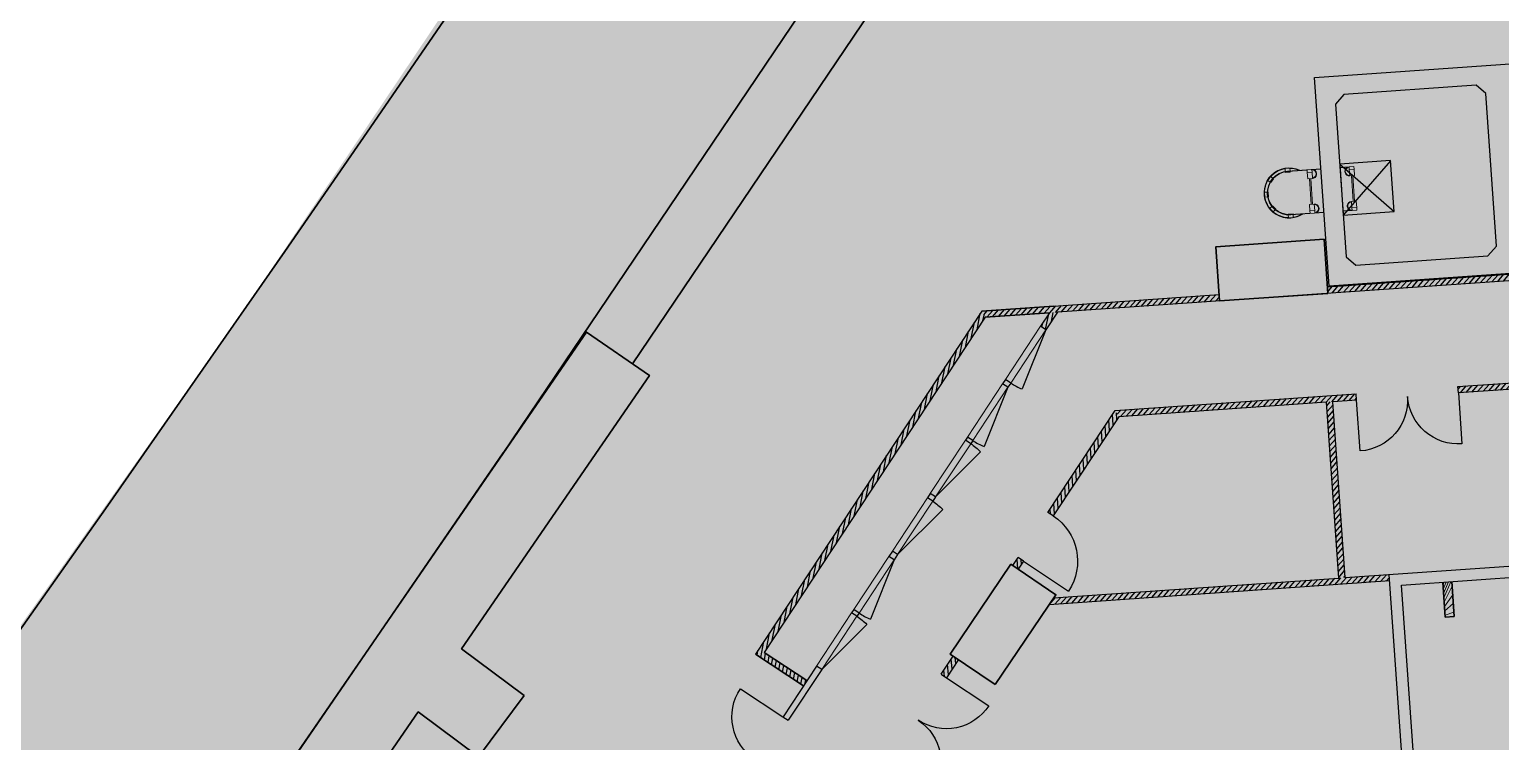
# Model space of a CAD drawing. Header units: millimetres. Extents: x 834311283 to 834708468, y 817882832 to 818197366.
# Drawn here: x 834528917 to 834551988, y 818051951 to 818063113 of the extents above; entities that cross this region are included whole.
import ezdxf

# ---------------------------------------------------------------- set-up
doc = ezdxf.new("R2010")
doc.units = ezdxf.units.MM
doc.header["$LTSCALE"] = 3
doc.linetypes.add('PHANTOM', pattern=[2.5, 1.25, -0.25, 0.25, -0.25, 0.25, -0.25])
for name, color, linetype in [('0-PL-FLWP', 124, 'PHANTOM'), ('BD-CB-SOLID-DH', 251, 'Continuous'), ('UAJ-00XREF', 7, 'Continuous')]:
    doc.layers.add(name, color=color, linetype=linetype)
for name, color, linetype, lineweight in [('3A35X-MAGP-P-ADR-B02-0$0$F-AFFFEQM', 8, 'Continuous', 9), ('Hatch (LTC&CB)', 252, 'Continuous', 35), ('UAJ-22INWA', 6, 'Continuous', 35), ('UAJ-22INWA-bw', 3, 'Continuous', 35), ('UAJ-22INWA-h', 251, 'Continuous', 9), ('UAJ-22INWA-rc', 6, 'Continuous', 35), ('UAJ-23FLOR-a', 1, 'Continuous', 13), ('UAJ-23FLOR-h', 251, 'Continuous', 9), ('UAJ-28STRU', 6, 'Continuous', 35), ('UAJ-32INFR', 7, 'Continuous', 25)]:
    doc.layers.add(name, color=color, linetype=linetype, lineweight=lineweight)
pattern_1 = [(93.99885617538662, (834571418.315002, 818089075.3701197), (-63.34540560794422, -4.428271487276877), [])]

# ---------------------------------------------------------------- blocks, each defined once
blk = doc.blocks.new('*U318')
at = {"layer": 'UAJ-22INWA-h'}
h = blk.add_hatch(dxfattribs=at)
h.set_pattern_fill('ANSI31', color=256, scale=20)
h.set_pattern_definition([(45, (-60.00000163785003, -1260.718344388729), (-44.90128060534576, 44.90128060534577), [])])
h.paths.add_polyline_path([(-1.128228177549317e-08, -405.3594179400471), (3.999897160156252e-07, 144.6410745733629), (139.9999984926411, 144.6410742991816), (139.9999985582062, -405.3594178566007)])
at = {"layer": 'UAJ-22INWA'}
for p, q in [((1.377293301558779e-07, -405.3594177016286), (2.509781041268866e-07, 144.6410736196886)), ((139.9999985671469, 144.641074327115), (139.999998543305, -405.3584586500486))]:
    blk.add_line(p, q, dxfattribs=at)
blk.add_lwpolyline([(3.857059112988281e-06, 144.6410743114066), (140.0000024265476, 144.6410742994871)], dxfattribs=at)
blk = doc.blocks.new('D-1600')
at = {"flags": 128}
blk.add_lwpolyline([(1600, 0), (1599.999999880791, 800.0000001192093, 0.4142135623730951), (800, 1.192092895507812e-07, 0.414213562373095), (-1.192092895507812e-07, 800.0000001192093), (0, 1.192092895507812e-07)], format="xyb", dxfattribs=at)
blk = doc.blocks.new('3A35X-MAGP-P-ADR-B02-0$0$Cat Ladder 2')
for p, q in [((-276.770026922226, 794.5337285995483), (-219.3122853040695, 842.7375452518463)), ((-276.770026922226, 794.5337285995483), (-248.0481839179993, 760.298011302948)), ((-244.634149312973, 756.228567481041), (-187.1764079332352, 804.4323842525482)), ((-239.4924086332321, 750.0997418165207), (-244.634149312973, 756.228567481041)), ((-182.0346674919128, 798.3035578727722), (-239.4924086332321, 750.0997418165207)), ((-190.2007271051407, 808.0372970104218), (-219.3122853040695, 842.7375452518463)), ((-187.1764079332352, 804.4323842525482), (-182.0346676111221, 798.3035578727722)), ((-37.42218518257141, 850.9232212305069), (-37.42145383358002, 858.9232212305069)), ((37.57781445980072, 850.9163625240326), (-37.42218554019928, 850.9232213497162)), ((-37.42145383358002, 858.9232212305069), (37.5785459280014, 858.9163626432419)), ((-37.4168815612793, 908.9232205152512), (-37.42095184326172, 864.4107618331909)), ((-37.4168815612793, 908.9232205152512), (37.58311820030212, 908.9163624048233)), ((37.5785459280014, 858.9163626432419), (37.57781422138214, 850.9163625240326)), ((37.57904779911041, 864.4039032459259), (37.58311820030212, 908.9163624048233)), ((182.204013466835, 798.2548090219498), (187.3473943471909, 804.3822582960129)), ((239.6488502025604, 750.035614490509), (182.2040135860443, 798.2548092603683)), ((187.3473943471909, 804.3822585344315), (244.7922310829163, 756.1630634069443)), ((219.4935240745544, 842.6788160800934), (190.3733228445053, 807.9871295690536)), ((219.4935240745544, 842.6788160800934), (276.9383609294891, 794.4596213102341)), ((244.7922310829163, 756.1630636453629), (239.6488502025604, 750.035614490509)), ((248.2086354494095, 760.233118891716), (276.9383609294891, 794.4596213102341)), ((-386.181090593338, 485.4551130533218), (-386.1742318868637, 560.455112695694)), ((-385.9868580102921, 485.4550949335098), (-343.9868583679199, 485.4512544870377)), ((-340.5051127672195, 560.4509365558624), (-385.9799991846085, 560.4550948143005)), ((-344.0312519073486, -0.00655055046081543), (-343.9834288358688, 522.9512541294098)), ((-335.9834287166595, 522.9505227804184), (-336.0113204717636, 217.950523853302)), ((-335.9868577718735, 485.450523018837), (-335.9799996614456, 560.4505227804184)), ((-325.9868582487106, 485.4496080875397), (-335.9868581295013, 485.4505227804184)), ((-335.9799996614456, 560.4505228996277), (-325.9800000190735, 560.4496079683304)), ((-325.9799997806549, 560.449608206749), (-325.9868582487106, 485.4496080875397)), ((328.0443892478943, 485.3897988796234), (328.0512480735779, 560.3897985219955)), ((336.0443893671036, 485.3890671730042), (328.0443890094757, 485.3897987604141)), ((328.0512480735779, 560.3897985219955), (336.0512479543686, 560.3890668153763)), ((336.0512475967407, 560.3890670537949), (336.0443894863129, 485.3890672922134)), ((336.0511764287949, 217.8890655040741), (336.0790685415268, 522.8890639543533)), ((386.0512473583221, 560.384494304657), (340.6076108217239, 560.3886501789093)), ((344.0790685415268, 522.8883326053619), (344.0312449932098, -0.06945586204528809)), ((344.0756392478943, 485.3883326053619), (386.0443888902664, 485.3844946622849)), ((386.0512473583221, 560.384494304657), (386.0443888902664, 485.3844946622849)), ((-336.0181790590286, 142.9505242109299), (-336.0312516689301, -0.007282137870788574)), ((-301.5869286060333, 142.9473754167557), (-336.01817882061, 142.9505242109299)), ((-336.0113203525543, 217.9505236148834), (-301.5800704956055, 217.9473748207092)), ((-301.5800704956055, 217.9473748207092), (-301.5869288444519, 142.9473754167557)), ((-301.5869286060333, 142.9473754167557), (-199.9869294166565, 142.9380843639374)), ((-199.9800708293915, 217.9380838871002), (-301.5800704956055, 217.9473748207092)), ((-199.9800708293915, 217.9380838871002), (-199.9869294166565, 142.9380843639374)), ((200.0155843496323, 170.401505112648), (-199.9844146966934, 170.4380841255188)), ((-199.9825854301453, 190.4380838871002), (200.0174126625061, 190.4015057086945)), ((200.0199275016785, 217.9015052318573), (200.0130690336227, 142.9015055894852)), ((200.0130690336227, 142.9015055894852), (301.6130686998367, 142.8922142982483)), ((301.6199266910553, 217.8922144174576), (200.0199273824692, 217.901505112648)), ((301.6130686998367, 142.892214179039), (301.6199269294739, 217.8922142982483)), ((336.0443185567856, 142.8890657424927), (301.6130686998367, 142.8922142982483)), ((301.6199266910553, 217.8922144174576), (336.0511764287949, 217.8890652656555)), ((336.0312453508377, -0.0687246322631836), (336.0443185567856, 142.8890657424927))]:
    blk.add_line(p, q)
for centre, radius, start, end in [((0.04781985282897949, 522.919793009758), 394.0312500000248, 359.9947680751103, 209.1731078465459), ((0.04781985282897949, 522.919793009758), 386.0312500000249, 135.5889648278824, 174.4005399061273), ((0.04781985282897949, 522.919793009758), 344.0312500000013, 359.9947680751103, 179.9947680751103), ((0.04781985282897949, 522.919793009758), 336.0312500000009, 359.9947680751103, 179.9947680751103), ((0.04781985282897949, 522.919793009758), 386.0312500000246, 95.58897339781406, 124.4005554622281), ((0.04781985282897949, 522.919793009758), 386.0312500000242, 55.58413502302645, 84.4005535013234), ((0.04781985282897949, 522.919793009758), 386.0312500000245, 5.588959802374797, 44.39569525222637), ((0.04781985282897949, 522.919793009758), 386.031250000025, 185.5879852133779, 206.6217162091552), ((0.04781985282897949, 522.919793009758), 394.0312500000249, 330.8164255642254, 359.9947680751103), ((0.04781985282897949, 522.919793009758), 386.0312500000248, 333.3678005558951, 354.4015280904756), ((-271.98692882061, 142.9446686506271), 71.99999999999974, 206.0815645858609, 359.9947680751103), ((-271.98692882061, 142.9446686506271), 63.99999999999989, 179.9947680751103, 359.9947680751103), ((272.0130689144135, 142.8949213027954), 71.99999999999987, 179.9947680751103, 333.9079578957498), ((272.0130689144135, 142.8949213027954), 63.99999999999988, 179.9947680751103, 359.9947680751103)]:
    blk.add_arc(centre, radius, start, end)
blk = doc.blocks.new('3A35X-MAGP-P-ADR-B02-0$0$Cat Ladder 1')
for p, q in [((-344.0312482118607, 0.03145241737365723), (-344.0511693954468, -217.9263533353806)), ((-336.0443147420883, -142.9270849227905), (-336.0312479734421, 0.03072130680084229)), ((-344.0511693954468, -217.9263533353806), (-301.6199195384979, -217.9302313327789)), ((-301.6130640506744, -142.9302318096161), (-336.0443145036697, -142.9270849227905)), ((-301.6199195384979, -217.9302313327789), (-301.613064289093, -142.9302319288254)), ((-200.0199199914932, -217.9395176172256), (-301.6199195384979, -217.9302313327789)), ((-301.6130640506744, -142.9302318096161), (-200.0130650997162, -142.9395179748535)), ((-200.0199199914932, -217.9395176172256), (-200.0130650997162, -142.9395179748535)), ((-200.0174062252045, -190.4395176172256), (199.9825918674469, -190.4760780334473)), ((199.9844205379486, -170.4760775566101), (-200.0155785083771, -170.4395176172256)), ((199.9800785779953, -217.9760776758194), (199.986933350563, -142.9760780334473)), ((301.5800775289536, -217.9853639602661), (199.980078458786, -217.9760775566101)), ((199.986933350563, -142.9760780334473), (301.586933016777, -142.9853638410568)), ((301.5869331359863, -142.9853637218475), (301.5800777673721, -217.9853639602661)), ((301.5800775289536, -217.9853639602661), (344.0113277435303, -217.9892417192459)), ((336.0181828737259, -142.988510966301), (301.586933016777, -142.9853638410568)), ((336.0312489271164, -0.03072071075439453), (336.0181828737259, -142.988510966301)), ((344.0113277435303, -217.9892416000366), (344.0312486886978, -0.03145229816436768))]:
    blk.add_line(p, q)
for centre, radius, start, end in [((-272.013064622879, -142.9329372644424), 71.99999999999973, 359.9947544147321, 153.9079578957498), ((-272.013064622879, -142.9329372644424), 63.99999999999988, 359.9947544147321, 179.9947544147321), ((271.9869332313538, -142.9826587438583), 71.99999999999986, 26.08156458586095, 179.9947544147321), ((271.9869332313538, -142.9826587438583), 63.99999999999986, 359.9947544147321, 179.9947544147321)]:
    blk.add_arc(centre, radius, start, end)
blk = doc.blocks.new('WT')
at = {"layer": '0-PL-FLWP', "color": 6, "linetype": 'Continuous'}
for p, q in [((834549465.8238796, 818061000.0601565), (834550319.6661593, 818060257.7978294)), ((834550263.8761829, 818061055.8501328), (834549521.6138561, 818060202.0078529))]:
    blk.add_line(p, q, dxfattribs=at)
for points in [[(834554905.2492294, 818059480.8372793), (834549298.7018892, 818059088.8966237), (834549069.9659762, 818062360.9112755), (834554676.5136745, 818062752.8468083)], [(834550263.7970202, 818061057.0196656), (834549465.744717, 818061001.2296892), (834549521.5346934, 818060203.1773859), (834550319.5869966, 818060258.9673623)]]:
    blk.add_lwpolyline(points, close=True, dxfattribs=at)
blk.add_lwpolyline([(834549400.0163933, 818061941.4833503), (834549567.1878976, 818059550.164523), (834549718.1273129, 818059418.9498428), (834551790.3424635, 818059563.8135774), (834551921.5571446, 818059714.752993), (834551754.385642, 818062106.0718186), (834551603.446226, 818062237.2864983), (834549531.2310752, 818062092.4227679), (834549400.0163933, 818061941.4833503)], dxfattribs=at)
at = {"layer": '3A35X-MAGP-P-ADR-B02-0$0$F-AFFFEQM'}
for name, p, xscale, rotation in [('3A35X-MAGP-P-ADR-B02-0$0$Cat Ladder 2', (834549194.0015553, 818060586.0647957), -0.9999999999999993, 93.99388594428237), ('3A35X-MAGP-P-ADR-B02-0$0$Cat Ladder 1', (834549493.3039134, 818060606.9883265), -0.9999999999999998, 93.99388603840721)]:
    blk.add_blockref(name, p, dxfattribs=dict(at, xscale=xscale, rotation=rotation))
blk = doc.blocks.new('D850')
blk.add_line((0, 0), (0, 850))
blk.add_arc((0, 0), 850, 0, 90)
blk = doc.blocks.new('DAS1000')
at = {"layer": 'UAJ-32INFR'}
blk.add_line((0, 0), (979.7958971261978, 199.9999998807907), dxfattribs=at)
blk.add_arc((0, 0), 1000.000000023951, 0, 11.53696130109848, dxfattribs=at)
blk = doc.blocks.new('GBP-LB02_LEV-6.53')
at = {"layer": 'BD-CB-SOLID-DH'}
h = blk.add_hatch(dxfattribs=at)
h.set_pattern_fill('ANSI31', color=256, scale=20, style=0)
h.set_pattern_definition([(48.99890852288033, (834592084.7719744, 818109307.6845355), (-47.92326472268316, 41.66066128039294), [])])
h.paths.add_polyline_path([(834554964.1911558, 818059373.9031937), (834554957.217409, 818059473.659731), (834549271.0947521, 818059076.1561505), (834549278.0684991, 818058976.399613)])
h = blk.add_hatch(dxfattribs=at)
h.set_pattern_fill('ANSI31', color=256, scale=20, style=0)
h.set_pattern_definition([(48.99890852999577, (835262452.6516032, 818268399.434716), (-47.9232647278569, 41.66066127444146), [])])
h.paths.add_polyline_path([(834547575.2335775, 818058957.6024488), (834547582.2073547, 818058857.8459146), (834543906.6901594, 818058599.2381108), (834543850.461234, 818058697.2130218)])
h = blk.add_hatch(dxfattribs=at)
h.set_pattern_fill('ANSI31', color=256, scale=20, angle=30)
h.set_pattern_definition([(78.99357569658224, (834341264.116202, 817814764.6165681), (-62.33196720598832, 12.12336026980951), [])])
h.paths.add_polyline_path([(834541054.6302817, 818052824.62224), (834541109.7153795, 818052908.082603), (834540441.958528, 818053348.6748873), (834543906.7276615, 818058600.904741), (834543850.461234, 818058697.2130218), (834540303.4249047, 818053320.2746503)])
h = blk.add_hatch(dxfattribs=at)
h.set_pattern_fill('ANSI31', color=256, scale=20, angle=30)
h.set_pattern_definition([(78.99357569658224, (834341695.7329324, 817813783.3112901), (-62.33196720598832, 12.12336026980951), [])])
h.paths.add_polyline_path([(834544773.3782533, 818058460.2406446), (834544856.3887208, 818058405.4768225), (834545037.462404, 818058679.9465457), (834544912.5708458, 818058671.2274194)])
h = blk.add_hatch(dxfattribs=at)
h.set_pattern_fill('ANSI31', color=256, scale=20, style=0)
h.set_pattern_definition([(48.99357569662827, (834550106.930016, 818057334.1585215), (-47.91938693337313, 41.66512157584167), [])])
h.paths.add_polyline_path([(834551326.5633385, 818057415.4484844), (834551319.5890471, 818057515.2126546), (834553888.3099941, 818057694.7859482), (834553895.2839231, 818057595.0268031)])
h = blk.add_hatch(dxfattribs=at)
h.set_pattern_fill('ANSI31', color=256, scale=20, style=0)
h.set_pattern_definition([(48.99357569662827, (834545942.1044629, 818057043.0052755), (-47.91938693337313, 41.66512157584167), [])])
h.paths.add_polyline_path([(834545998.8091052, 818057043.0052755), (834545942.1044627, 818057139.2852422), (834549723.4844409, 818057403.6327021), (834549730.45837, 818057303.8735571)])
h = blk.add_hatch(dxfattribs=at)
h.set_pattern_fill('ANSI31', color=256, scale=20, style=0)
h.set_pattern_definition([(48.99357569662827, (834546725.2780001, 818054198.9392644), (-47.91938693337313, 41.66512157584167), [])])
h.paths.add_polyline_path([(834549549.0322394, 818054521.6464094), (834549449.2757019, 818054514.6726623), (834549256.6047496, 818057270.7501751), (834549356.361287, 818057277.7239223)])
h = blk.add_hatch(dxfattribs=at)
h.set_pattern_fill('ANSI31', color=256, scale=20, angle=45)
h.set_pattern_definition(pattern_1)
h.paths.add_polyline_path([(834544888.6488273, 818055543.6978602), (834544972.2946991, 818055488.4722953), (834545998.8091052, 818057043.0052755), (834545942.1044626, 818057139.2852424)])
h = blk.add_hatch(dxfattribs=at)
h.set_pattern_fill('ANSI31', color=256, scale=20, angle=45)
h.set_pattern_definition(pattern_1)
h.paths.add_polyline_path([(834544503.9127221, 818054779.163954), (834544420.31901, 818054834.3550817), (834544338.2570418, 818054710.0621958), (834544421.2584932, 818054653.9940351)])
h = blk.add_hatch(dxfattribs=at)
h.set_pattern_fill('ANSI31', color=256, scale=20, style=0)
h.set_pattern_definition([(48.99357569662827, (834544907.9655739, 818054096.9562031), (-47.91938693337313, 41.66512157584167), [])])
h.paths.add_polyline_path([(834550248.7708467, 818054470.3194476), (834550241.7970976, 818054570.0759853), (834544979.0374988, 818054202.1687319), (834544907.9655739, 818054096.9562031)])
h = blk.add_hatch(dxfattribs=at)
h.set_pattern_fill('ANSI31', color=256, scale=20, angle=45)
h.set_pattern_definition([(93.99357569662821, (833571652.1331408, 817699067.5664418), (-63.34581345612976, -4.422433445650597), [])])
h.paths.add_polyline_path([(834540627.5447372, 818048914.1950113), (834540544.1790894, 818048969.2443666), (834540360.9714197, 818048692.1243677), (834540443.5557613, 818048636.3379686)])
h.paths.add_polyline_path([(834543214.0927039, 818053007.7568395), (834543297.5499694, 818052952.646986), (834543484.4429779, 818053235.2992688), (834543401.5451232, 818053291.2974484)])
at = {"layer": 'UAJ-23FLOR-h'}
h = blk.add_hatch(dxfattribs=at)
h.set_pattern_fill('EARTH', color=256, scale=180, angle=45)
h.set_pattern_definition([(48.99890852994428, (833819452.4835471, 817786003.3590384), (-112.7268621600291, 1612.510668041472), [1143, -1143]), (48.99890852994428, (833819129.0015101, 817786284.568502), (-112.7268621600291, 1612.510668041472), [1143, -1143]), (48.99890852994428, (833818805.5194733, 817786565.7779655), (-112.7268621600291, 1612.510668041472), [1143, -1143]), (138.9989085299443, (833818791.4286155, 817786767.341799), (-1612.510668041472, -112.7268621600291), [1143, -1143]), (138.9989085299443, (833819072.638079, 817787090.823836), (-1612.510668041472, -112.7268621600291), [1143, -1143]), (138.9989085299443, (833819353.8475426, 817787414.3058729), (-1612.510668041472, -112.7268621600291), [1143, -1143])])
h.paths.add_polyline_path([(834607546.489914, 818192773.8916651), (834673232.9368618, 818197365.8780692), (834691373.7887626, 817937868.569913), (834685588.4607487, 817937127.6430434), (834685105.737498, 817940896.857602), (834650587.6674813, 817936476.1289068), (834651070.3907301, 817932706.9143615), (834551919.0352749, 817920008.601796), (834482026.6875536, 817893354.505612), (834383075.7475835, 817886437.076049), (834441506.4995006, 817949096.3580177), (834458453.7500002, 817967379.2999998), (834478637.6000003, 817989841.6999999), (834483448.3000003, 817995421.2999997), (834489786.8000002, 818002934.0999999), (834500656.3000004, 818016266.1), (834508244.2000003, 818025929.9), (834515683.5000002, 818035708.4999999), (834523692.1500002, 818046595.75), (834532219.3000002, 818058623.75), (834546606.4000003, 818080041.6), (834556456.7000003, 818095618.3000001), (834568418.3000003, 818115665.3), (834578621.5500003, 818133890.65), (834588349.1000003, 818152374.5), (834599172.5000002, 818174435.3000001)])
h.paths.add_polyline_path([(834640304.9205754, 818055632.724982), (834646290.8670971, 818056051.8197085), (834642791.68405, 818105910.8518904), (834636806.9000093, 818105492.4693737), (834634251.8150861, 818142031.4177986), (834610016.1973183, 818140337.1580075), (834609788.3040171, 818143597.0764725), (834587768.8782567, 818140310.2094649), (834567220.9581476, 818104369.6835257), (834565437.03285, 818101393.3793707), (834564610.1881045, 818100023.5882319), (834562784.5789996, 818096938.6312524), (834556654.2675333, 818087090.8253415), (834555720.087261, 818085606.747942), (834554860.1115384, 818084257.5104698), (834550875.6697745, 818078006.2196822), (834545204.9353101, 818069586.3739132), (834542258.3943995, 818065225.6315111), (834541362.7922996, 818063899.7744757), (834537651.0516131, 818058368.7728037), (834531077.6581107, 818048811.4306496), (834524249.2454296, 818039614.411969), (834520784.8111324, 818034888.8899139), (834515055.3396788, 818027075.672479), (834507323.9410119, 818017200.0913588), (834503054.2627076, 818011761.6223992), (834508701.854493, 817930984.42202), (834535271.705267, 817933687.1625333), (834599034.8614085, 817940173.2834697), (834631909.3504056, 817943517.3124893), (834645776.1065576, 817944927.9001964), (834645137.4445837, 817954063.3931775), (834645032.8383249, 817955559.7412419), (834644307.9897524, 817965928.697765), (834644203.3835472, 817967425.0458288), (834643505.5806562, 817977406.6319067), (834643400.9743955, 817978902.9799666), (834642523.6623843, 817991452.5625781), (834642419.056123, 817992948.9106454), (834641155.0647764, 818011283.8032656), (834643398.9266214, 818011440.903013)], flags=16)
h.paths.add_polyline_path([(834450838.26049, 817950881.8800887), (834498826.0982957, 817954236.5978773), (834500064.56546, 817936519.6245999), (834506621.1639228, 817936977.9811146), (834507095.3787206, 817930194.5365381), (834500538.7478187, 817929736.1777552), (834500559.3027261, 817929436.8825322), (834452571.8298296, 817926082.1901612)], flags=16)
at = {"layer": 'UAJ-22INWA', "lineweight": -3}
for p, q in [((834554964.1911749, 818059373.90292), (834545037.462404, 818058679.9465457)), ((834549271.0947521, 818059076.1561505), (834554957.2174118, 818059473.6596906)), ((834544980.7748116, 818058776.2298843), (834547575.2336078, 818058957.602451)), ((834543850.4612341, 818058697.2130218), (834540303.4249047, 818053320.2746503)), ((834544912.5708458, 818058671.2274194), (834544773.3782531, 818058460.2406443)), ((834545037.462404, 818058679.9465457), (834544856.3887205, 818058405.4768223)), ((834543906.7276615, 818058600.904741), (834540441.958528, 818053348.6748873)), ((834544856.3887205, 818058405.4768223), (834544773.3782531, 818058460.2406443)), ((834544222.6977627, 818057625.5245261), (834544178.6433264, 818057558.747241)), ((834544261.6537933, 818057503.9834193), (834544178.6433264, 818057558.747241)), ((834544305.7082298, 818057570.7607044), (834544222.6977628, 818057625.5245261)), ((834544305.7082298, 818057570.7607044), (834544261.6537933, 818057503.9834193)), ((834543627.9628361, 818056724.0311232), (834543594.9220039, 818056673.9481517)), ((834543677.9324701, 818056619.1843302), (834543594.9220039, 818056673.9481516)), ((834543710.9733025, 818056669.2673018), (834543627.9628361, 818056724.0311232)), ((834543710.9733025, 818056669.2673018), (834543677.9324701, 818056619.1843302)), ((834543044.2415136, 818055839.2320335), (834543000.1870744, 818055772.4547442)), ((834543127.2519792, 818055784.4682125), (834543044.2415136, 818055839.2320335)), ((834543083.19754, 818055717.6909232), (834543000.1870744, 818055772.4547442)), ((834543127.2519792, 818055784.4682125), (834543083.19754, 818055717.6909232)), ((834542449.5065842, 818054937.7386261), (834542394.4385352, 818054854.2670144)), ((834542532.5170493, 818054882.9748055), (834542449.5065842, 818054937.7386261)), ((834542477.4490002, 818054799.5031939), (834542394.4385352, 818054854.2670144)), ((834542532.5170493, 818054882.9748055), (834542477.4490004, 818054799.5031939)), ((834541843.7580448, 818054019.5508963), (834541810.7172155, 818053969.4679294)), ((834541926.7685095, 818053964.7870761), (834541843.7580448, 818054019.5508963)), ((834541893.7276801, 818053914.7041091), (834541810.7172155, 818053969.4679294)), ((834541926.7685095, 818053964.7870761), (834541893.7276801, 818053914.7041091)), ((834541260.0367253, 818053134.7518113), (834540735.041635, 818052338.9693722)), ((834541343.0471892, 818053079.9879913), (834540818.0545309, 818052284.2092397)), ((834541343.0471892, 818053079.9879913), (834541260.0367253, 818053134.7518113)), ((834540734.5036793, 818052339.3242394), (834540818.0545322, 818052284.209239))]:
    blk.add_line(p, q, dxfattribs=at)
at = {"layer": 'UAJ-22INWA'}
for p, q in [((834544980.7795347, 818058776.2326846), (834543850.461234, 818058697.2130218)), ((834544912.5708458, 818058671.2274194), (834543906.7276616, 818058600.904741)), ((834540303.4249047, 818053320.2746503), (834541054.6422379, 818052824.6143512)), ((834540441.958528, 818053348.6748873), (834541109.7153795, 818052908.082603))]:
    blk.add_line(p, q, dxfattribs=at)
at = {"layer": 'UAJ-22INWA-bw', "lineweight": -3}
for p, q in [((834551319.5890471, 818057515.2126547), (834553888.3099941, 818057694.7859483)), ((834551326.5629764, 818057415.4535094), (834551319.5890471, 818057515.2126547)), ((834553895.2837412, 818057595.0294105), (834551326.5627939, 818057415.4561166)), ((834545942.1044626, 818057139.2852423), (834549723.484441, 818057403.6327021)), ((834549256.6047493, 818057270.7501751), (834545998.809105, 818057043.0052755)), ((834549449.2757019, 818054514.6726624), (834549256.6047496, 818057270.7501751)), ((834549730.4581877, 818057303.8761641), (834549356.361287, 818057277.7239219)), ((834549549.0322394, 818054521.6464094), (834549356.361287, 818057277.7239221)), ((834549730.45837, 818057303.8735571), (834549723.484441, 818057403.6327021)), ((834544888.6488276, 818055543.6978604), (834545942.1044626, 818057139.2852423)), ((834545998.809105, 818057043.0052755), (834544972.2946993, 818055488.4722954)), ((834544972.2946993, 818055488.4722954), (834544888.6488276, 818055543.6978604)), ((834544338.2570417, 818054710.0621955), (834544420.3190101, 818054834.3550817)), ((834544503.9127223, 818054779.163954), (834544420.3190101, 818054834.3550817)), ((834544503.9127223, 818054779.163954), (834544421.2584931, 818054653.9940348)), ((834549549.0322393, 818054521.6464093), (834554087.9546942, 818054838.9518957)), ((834550248.7708467, 818054470.3194476), (834544907.9655739, 818054096.9562031)), ((834544979.0374987, 818054202.168732), (834549449.2757019, 818054514.6726623)), ((834550880.6327807, 818045431.8022008), (834550241.7970979, 818054570.0759848)), ((834550433.9116143, 818054403.0669615), (834554280.0692079, 818054671.9428723)), ((834551060.1945491, 818045444.3549454), (834550433.9116143, 818054403.0669615)), ((834543214.0927039, 818053007.7568394), (834543401.5451231, 818053291.2974485)), ((834543484.4429779, 818053235.2992688), (834543297.5499694, 818052952.646986)), ((834543214.0927039, 818053007.7568394), (834543297.722299, 818052952.5331903))]:
    blk.add_line(p, q, dxfattribs=at)
at = {"layer": 'UAJ-22INWA-rc'}
blk.add_lwpolyline([(834545266, 818077982.1000001), (834543919.2, 818075926.5), (834542566.3, 818073875.1), (834541207, 818071827.9000001), (834539841.6, 818069784.8000001), (834538469.8, 818067745.8000002), (834537091.8000001, 818065711.2), (834535707.6, 818063680.8000001), (834534317.3, 818061654.5000001), (834532920.7, 818059632.6000001), (834531517.9, 818057614.9000002), (834530108.9, 818055601.6), (834528693.9, 818053592.5), (834527272.6, 818051587.8000001), (834525845.1999999, 818049587.4000001), (834524411.9, 818047591.5000001), (834522972.4, 818045600.0000001), (834521526.7, 818043612.7), (834520074.9, 818041630.0000001), (834518617.1, 818039651.7), (834517153.3, 818037677.9000001), (834515683.5, 818035708.5000001), (834514207.5, 818033743.7000002)], dxfattribs=at)
at = {"layer": 'UAJ-23FLOR-a'}
for p, q in [((834544773.3782561, 818058460.2406425), (834544222.6977564, 818057625.5245304)), ((834544856.3887205, 818058405.4768223), (834544305.7082208, 818057570.7607101)), ((834544178.643329, 818057558.7472396), (834543627.962838, 818056724.0311221)), ((834544261.6537935, 818057503.9834193), (834543710.9733025, 818056669.2673018)), ((834543594.9220132, 818056673.9481455), (834543044.2415148, 818055839.2320327)), ((834543677.9324776, 818056619.1843252), (834543127.2519792, 818055784.4682124)), ((834543000.1870756, 818055772.4547435), (834542449.506585, 818054937.7386258)), ((834543083.19754, 818055717.6909232), (834542532.5170494, 818054882.9748055)), ((834542394.4385358, 818054854.2670141), (834541843.7580452, 818054019.5508963)), ((834542477.4490002, 818054799.5031939), (834541926.7685096, 818053964.787076)), ((834541810.7172157, 818053969.4679294), (834541260.0367335, 818053134.7518059)), ((834541893.7276801, 818053914.7041091), (834541343.0471979, 818053079.9879856))]:
    blk.add_line(p, q, dxfattribs=at)
blk.add_blockref('WT', (0, 0))
at = {"layer": 'UAJ-22INWA', "rotation": 184.0022979278566}
blk.add_blockref('*U318', (834551250.2482172, 818054053.7956918), dxfattribs=at)
at = {"layer": 'UAJ-32INFR', "rotation": 236.5862899838742}
for p in [(834544856.3887117, 818058405.4768277), (834544261.6541609, 818057503.9831767), (834542477.4491795, 818054799.5030754)]:
    blk.add_blockref('DAS1000', p, dxfattribs=at)
at = {"layer": 'UAJ-32INFR', "lineweight": -2}
for p, xscale, rotation in [((834549730.4581985, 818057303.8761652), -0.9999999999999922, 183.9989085177988), ((834542415.0760673, 818051618.0156643), -0.9999999999999905, 236.5268542728068), ((834540734.5036793, 818052339.3242393), -1, 56.58812825351299)]:
    blk.add_blockref('D-1600', p, dxfattribs=dict(at, xscale=xscale, rotation=rotation))
at = {"layer": 'UAJ-32INFR', "xscale": -1}
for name, p, rotation in [('DAS1000', (834543127.2519878, 818055784.4682069), 236.5862900550723), ('DAS1000', (834542532.5170578, 818054882.9747999), 236.5862900550723), ('D850', (834544503.9084458, 818054779.1667776), 236.5614877495678), ('DAS1000', (834541343.0471978, 818053079.9879857), 236.5862900550723)]:
    blk.add_blockref(name, p, dxfattribs=dict(at, rotation=rotation))
blk = doc.blocks.new('GBP-STR-B02-L1')
at = {"layer": 'UAJ-28STRU'}
blk.add_lwpolyline([(834536346.9123086, 818056474.2486731), (834532381.7627512, 818050705.5756035), (834515005.9458978, 818027008.309711), (834503078.3538737, 818011764.7615548), (834508701.8383025, 817930984.4203726), (834645776.0931497, 817944927.8988328), (834641138.4085146, 818011268.0400772), (834643382.3379276, 818011424.9079556), (834640293.1688476, 818055614.1581535), (834646278.5593677, 818056032.5830703), (834642791.68405, 818105910.8518907), (834636806.2923182, 818105492.4268895), (834634251.9347011, 818142031.426169), (834610016.1934155, 818140337.1619899), (834609788.3001149, 818143597.0804552), (834587768.8755269, 818140310.2138), (834579233.5850073, 818125278.3119627), (834567220.9581476, 818104369.6835256), (834566711.8423668, 818103505.2904639), (834561578.9977876, 818095001.970998), (834556162.9402395, 818086301.5508664), (834550875.6697747, 818078006.2196821), (834550324.853193, 818077166.9145561), (834536346.1451399, 818056473.2970213)], dxfattribs=at)
at = {"layer": 'UAJ-28STRU', "ltscale": 25}
blk.add_lwpolyline([(834542108.5797336, 818063395.988959), (834538376.0330906, 818057870.4502347)], dxfattribs=at)
at = {"layer": 'UAJ-28STRU', "ltscale": 2, "flags": 128}
for points in [[(834549278.068499, 818058976.3996143), (834549218.7916495, 818059824.3301852), (834547522.9305052, 818059705.7764857), (834547582.2073547, 818058857.8459146)], [(834544062.2495781, 818052844.9862001), (834545013.8451829, 818054253.6968892), (834544309.4898384, 818054729.4946914), (834543357.8942335, 818053320.7840025)]]:
    blk.add_lwpolyline(points, close=True, dxfattribs=at)
at = {"layer": 'UAJ-28STRU', "ltscale": 2, "elevation": -2.183703342276215e-09, "flags": 128}
blk.add_lwpolyline([(834536674.1245168, 818052675.5182768), (834535693.4177945, 818053404.9170858), (834538639.9669963, 818057689.0328798), (834537651.0516132, 818058368.7728037), (834531077.4615754, 818048811.144898), (834532066.3769628, 818048131.4049716), (834535014.133872, 818052416.5954084), (834535957.9829825, 818051712.6365063)], close=True, dxfattribs=at)

msp = doc.modelspace()

# ---------------------------------------------------------------- hatches: boundary and pattern name
at = {"layer": 'Hatch (LTC&CB)'}
h = msp.add_hatch(color=256, dxfattribs=at)
h.dxf.hatch_style = 1
h.paths.add_polyline_path([(834559573.4371741, 818078677.8399037), (834559695.0756814, 818078866.3139815), (834553942.1014596, 818082817.2111235), (834550875.6736776, 818078006.2157004), (834545204.9392027, 818069586.3699163), (834541362.7955292, 818063899.7709482), (834537651.0555159, 818058368.7688218), (834531077.4654778, 818048811.1409165), (834524249.9406248, 818039613.5606796), (834520784.6588076, 818034889.0016383), (834514978.221307, 818026972.1957152), (834507323.8989643, 818017200.7446709), (834503054.262707, 818011761.6223993), (834508701.8544925, 817930984.4220201), (834645776.1065571, 817944927.9001966), (834645087.2963749, 817954780.900776), (834632967.232029, 817953933.6153294), (834631478.2610402, 817953723.487452), (834621964.2149237, 817953058.3826838), (834621522.3774838, 817959378.6828537), (834622806.1565553, 817959468.4288538), (834618963.4832495, 818014436.2860692), (834612647.1381927, 818019927.2116815), (834608843.876658, 818019661.6306973), (834608946.3383887, 818018195.4174135), (834608677.0481988, 818018176.5919555), (834608902.285401, 818014954.454745), (834601170.2576475, 818014413.942529), (834600936.6512012, 818017755.7659361), (834599410.3688987, 818017649.0728703), (834599319.7422287, 818018970.7371502), (834594177.1680617, 818018611.2319504), (834593966.5653642, 818021623.8154658), (834594708.1177104, 818021675.6454707), (834594587.3647605, 818023402.6788216), (834592085.172055, 818023227.7796949), (834592547.1778132, 818016618.355669), (834580103.5568867, 818015748.451149), (834579617.3731202, 818022703.2341713), (834578992.6807954, 818022659.5633892), (834577313.5740993, 818046678.5227253), (834552648.1772562, 818044954.2785891), (834552163.5868412, 818051887.0528865), (834556024.7042569, 818052156.9746287), (834555752.4969037, 818056050.7871158), (834562550.9641379, 818056526.0521065), (834562440.0816244, 818058112.1810652), (834556519.4718986, 818057698.2850455), (834555494.6509069, 818072357.9211797)])

# ---------------------------------------------------------------- block references
at = {"layer": 'UAJ-00XREF'}
for name in ['GBP-LB02_LEV-6.53', 'GBP-STR-B02-L1']:
    msp.add_blockref(name, (0, 0), dxfattribs=at)

doc.saveas('drawing.dxf')
